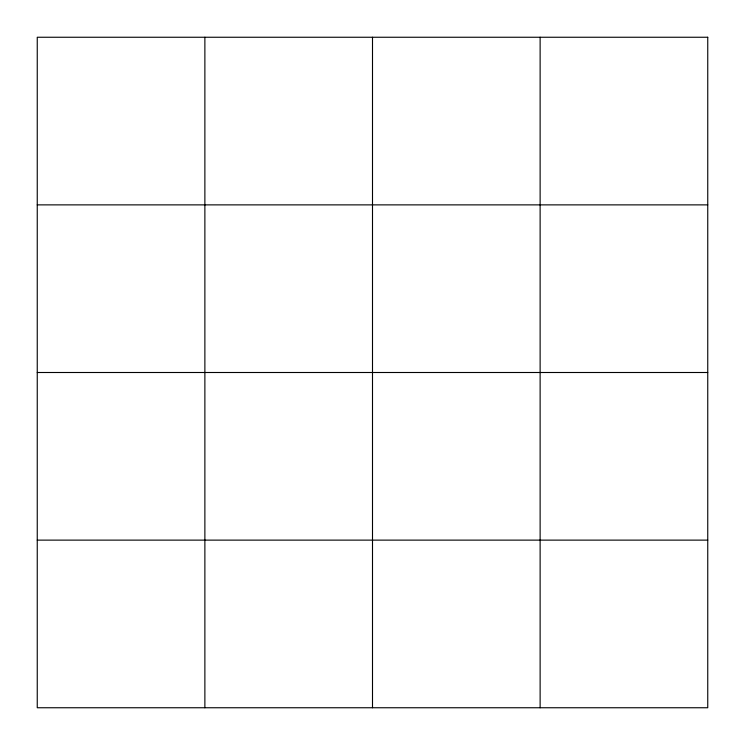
<?xml version="1.0" encoding="UTF-8"?>
<svg xmlns="http://www.w3.org/2000/svg" width="745" height="745" viewBox="0 0 745 745"><rect width="100%" height="100%" fill="white"/><g stroke="black" fill="none" stroke-linecap="round" stroke-linejoin="round"><path stroke-width="1.12" d="M37.25 204.875L707.75 204.875M37.25 372.5L707.75 372.5M37.25 540.125L707.75 540.125M540.125 37.25L540.125 707.75M372.5 37.25L372.5 707.75M204.875 37.25L204.875 707.75M707.75 37.25L37.25 37.25L37.25 707.75L707.75 707.75L707.75 37.25"/></g></svg>
